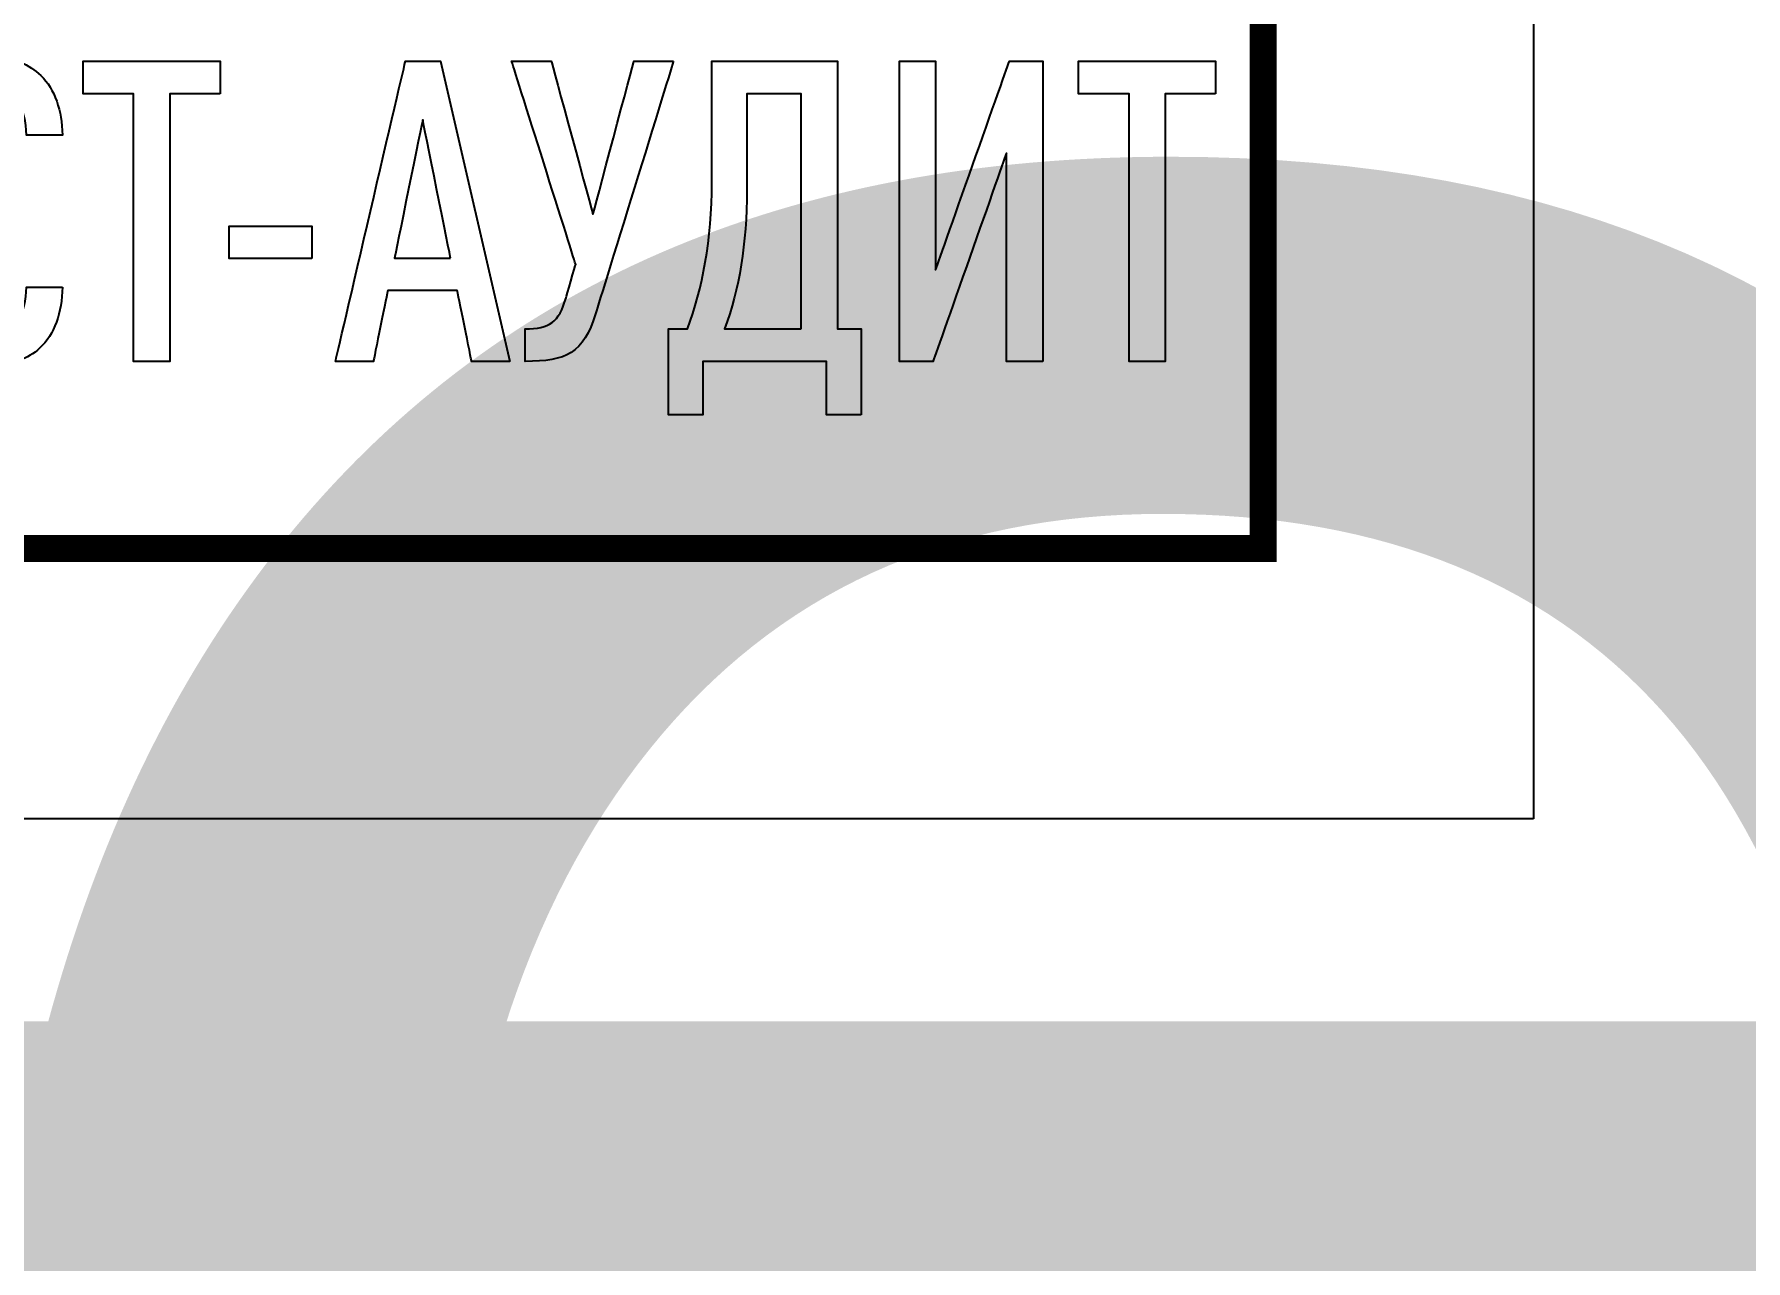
# Model space of a CAD drawing. Header units: metres. Extents: x 1981 to 7362, y 1229 to 3678.
# Drawn here: x 2702.46 to 2734.13, y 2606.24 to 2628.93 of the extents above; entities that cross this region are included whole.
import ezdxf
from ezdxf.enums import TextEntityAlignment as Align

# ---------------------------------------------------------------- set-up
doc = ezdxf.new("R2018")
doc.units = ezdxf.units.M
doc.layers.add('layer 1', color=7, linetype='Continuous')
doc.layers.add('Форматы', color=7, linetype='Continuous')
doc.styles.add('GOST-2.304_Type-B', font='GOST Common.ttf')
doc.styles.get("Standard").update_dxf_attribs({"font": 'GOST Common.ttf'})

# ---------------------------------------------------------------- blocks, each defined once
blk = doc.blocks.new('Лого')
at = {"layer": 'layer 1', "color": 159}
for points, knots in [([(5.420368304623249, 0.7968987502749325), (5.420368304623249, 0.7968987502749325), (5.272838304623249, 0.7968987502749325), (5.272838304623249, 0.7968987502749325), (5.272838304623249, 0.7968987502749325), (5.271098304623248, 0.744828750274932), (5.260688304623248, 0.6910187502749316), (5.232918304623247, 0.654578750274931), (5.232918304623247, 0.654578750274931), (5.213828304623249, 0.6302787502749325), (5.182588304623248, 0.6111887502749322), (5.13572830462325, 0.6111887502749322), (5.13572830462325, 0.6111887502749322), (5.087128304623249, 0.6111887502749322), (5.054148304623247, 0.6302787502749325), (5.033328304623247, 0.658048750274931), (5.033328304623247, 0.658048750274931), (4.989938304623248, 0.7170587502749317), (4.982988304623248, 0.815988750274931), (4.982988304623248, 1.109298750274931), (4.982988304623248, 1.109298750274931), (4.982988304623248, 1.402618750274932), (4.989938304623248, 1.501548750274932), (5.033328304623247, 1.560558750274932), (5.033328304623247, 1.560558750274932), (5.054148304623247, 1.588328750274933), (5.087128304623249, 1.607418750274931), (5.13572830462325, 1.607418750274931), (5.13572830462325, 1.607418750274931), (5.182588304623248, 1.607418750274931), (5.213828304623249, 1.588328750274933), (5.232918304623247, 1.564028750274932), (5.232918304623247, 1.564028750274932), (5.262428304623249, 1.527578750274932), (5.271098304623248, 1.475518750274931), (5.272838304623249, 1.423448750274932), (5.272838304623249, 1.423448750274932), (5.272838304623249, 1.423448750274932), (5.420368304623249, 1.423448750274932), (5.420368304623249, 1.423448750274932), (5.420368304623249, 1.423448750274932), (5.418628304623248, 1.524108750274932), (5.389128304623249, 1.612628750274931), (5.331848304623247, 1.668168750274932), (5.331848304623247, 1.668168750274932), (5.28324830462325, 1.715028750274932), (5.222508304623247, 1.741058750274931), (5.13572830462325, 1.741058750274931), (5.13572830462325, 1.741058750274931), (5.038528304623249, 1.741058750274931), (4.970848304623249, 1.704608750274932), (4.923978304623247, 1.650808750274932), (4.923978304623247, 1.650808750274932), (4.842408304623248, 1.557088750274932), (4.833728304623246, 1.451218750274931), (4.833728304623246, 1.109298750274931), (4.833728304623246, 1.109298750274931), (4.833728304623246, 0.7673887502749324), (4.842408304623248, 0.6615187502749311), (4.923978304623247, 0.5677987502749318), (4.923978304623247, 0.5677987502749318), (4.970848304623249, 0.5139887502749314), (5.038528304623249, 0.4775487502749325), (5.13572830462325, 0.4775487502749325), (5.13572830462325, 0.4775487502749325), (5.217298304623249, 0.4775487502749325), (5.278048304623248, 0.5018387502749313), (5.326638304623248, 0.5452287502749318), (5.326638304623248, 0.5452287502749318), (5.387388304623247, 0.6007687502749324), (5.418628304623248, 0.6927587502749315), (5.420368304623249, 0.7968987502749325)], [0, 0, 0, 0, 0.0526315789473684, 0.0526315789473684, 0.0526315789473684, 0.0526315889473684, 0.1052631578947368, 0.1052631578947368, 0.1052631578947368, 0.1052631678947368, 0.1578947368421053, 0.1578947368421053, 0.1578947368421053, 0.1578947468421053, 0.2105263157894737, 0.2105263157894737, 0.2105263157894737, 0.2105263257894737, 0.2631578947368421, 0.2631578947368421, 0.2631578947368421, 0.2631579047368421, 0.3157894736842105, 0.3157894736842105, 0.3157894736842105, 0.3157894836842105, 0.3684210526315789, 0.3684210526315789, 0.3684210526315789, 0.3684210626315789, 0.4210526315789473, 0.4210526315789473, 0.4210526315789473, 0.4210526415789473, 0.4736842105263158, 0.4736842105263158, 0.4736842105263158, 0.4736842205263158, 0.5263157894736842, 0.5263157894736842, 0.5263157894736842, 0.5263157994736842, 0.5789473684210527, 0.5789473684210527, 0.5789473684210527, 0.5789473784210527, 0.631578947368421, 0.631578947368421, 0.631578947368421, 0.6315789573684211, 0.6842105263157895, 0.6842105263157895, 0.6842105263157895, 0.6842105363157895, 0.7368421052631579, 0.7368421052631579, 0.7368421052631579, 0.7368421152631579, 0.7894736842105263, 0.7894736842105263, 0.7894736842105263, 0.7894736942105264, 0.8421052631578947, 0.8421052631578947, 0.8421052631578947, 0.8421052731578947, 0.8947368421052632, 0.8947368421052632, 0.8947368421052632, 0.8947368521052632, 1, 1, 1, 1]), ([(6.069478304623249, 1.593538750274933), (6.069478304623249, 1.593538750274933), (6.069478304623249, 1.727178750274932), (6.069478304623249, 1.727178750274932), (6.069478304623249, 1.727178750274932), (6.069478304623249, 1.727178750274932), (5.505408304623248, 1.727178750274932), (5.505408304623248, 1.727178750274932), (5.505408304623248, 1.727178750274932), (5.505408304623248, 1.727178750274932), (5.505408304623248, 1.593538750274933), (5.505408304623248, 1.593538750274933), (5.505408304623248, 1.593538750274933), (5.505408304623248, 1.593538750274933), (5.713678304623247, 1.593538750274933), (5.713678304623247, 1.593538750274933), (5.713678304623247, 1.593538750274933), (5.713678304623247, 1.593538750274933), (5.713678304623247, 0.491428750274931), (5.713678304623247, 0.491428750274931), (5.713678304623247, 0.491428750274931), (5.713678304623247, 0.491428750274931), (5.862938304623249, 0.491428750274931), (5.862938304623249, 0.491428750274931), (5.862938304623249, 0.491428750274931), (5.862938304623249, 0.491428750274931), (5.862938304623249, 1.593538750274933), (5.862938304623249, 1.593538750274933), (5.862938304623249, 1.593538750274933), (5.862938304623249, 1.593538750274933), (6.069478304623249, 1.593538750274933), (6.069478304623249, 1.593538750274933)], [0, 0, 0, 0, 0.1111111111111111, 0.1111111111111111, 0.1111111111111111, 0.1111111211111111, 0.2222222222222222, 0.2222222222222222, 0.2222222222222222, 0.2222222322222222, 0.3333333333333333, 0.3333333333333333, 0.3333333333333333, 0.3333333433333333, 0.4444444444444444, 0.4444444444444444, 0.4444444444444444, 0.4444444544444444, 0.5555555555555556, 0.5555555555555556, 0.5555555555555556, 0.5555555655555556, 0.6666666666666666, 0.6666666666666666, 0.6666666666666666, 0.6666666766666667, 0.7777777777777778, 0.7777777777777778, 0.7777777777777778, 0.7777777877777778, 1, 1, 1, 1]), ([(7.263568304623249, 0.491428750274931), (7.263568304623249, 0.491428750274931), (6.977188304623247, 1.727178750274932), (6.977188304623247, 1.727178750274932), (6.977188304623247, 1.727178750274932), (6.977188304623247, 1.727178750274932), (6.833138304623247, 1.727178750274932), (6.833138304623247, 1.727178750274932), (6.833138304623247, 1.727178750274932), (6.833138304623247, 1.727178750274932), (6.545028304623248, 0.491428750274931), (6.545028304623248, 0.491428750274931), (6.545028304623248, 0.491428750274931), (6.545028304623248, 0.491428750274931), (6.70122830462325, 0.491428750274931), (6.70122830462325, 0.491428750274931), (6.70122830462325, 0.491428750274931), (6.70122830462325, 0.491428750274931), (6.760238304623247, 0.7830087502749326), (6.760238304623247, 0.7830087502749326), (6.760238304623247, 0.7830087502749326), (6.760238304623247, 0.7830087502749326), (7.046618304623248, 0.7830087502749326), (7.046618304623248, 0.7830087502749326), (7.046618304623248, 0.7830087502749326), (7.046618304623248, 0.7830087502749326), (7.105628304623249, 0.491428750274931), (7.105628304623249, 0.491428750274931), (7.105628304623249, 0.491428750274931), (7.105628304623249, 0.491428750274931), (7.263568304623249, 0.491428750274931), (7.263568304623249, 0.491428750274931)], [0, 0, 0, 0, 0.1111111111111111, 0.1111111111111111, 0.1111111111111111, 0.1111111211111111, 0.2222222222222222, 0.2222222222222222, 0.2222222222222222, 0.2222222322222222, 0.3333333333333333, 0.3333333333333333, 0.3333333333333333, 0.3333333433333333, 0.4444444444444444, 0.4444444444444444, 0.4444444444444444, 0.4444444544444444, 0.5555555555555556, 0.5555555555555556, 0.5555555555555556, 0.5555555655555556, 0.6666666666666666, 0.6666666666666666, 0.6666666666666666, 0.6666666766666667, 0.7777777777777778, 0.7777777777777778, 0.7777777777777778, 0.7777777877777778, 1, 1, 1, 1]), ([(7.936978304623249, 1.727178750274932), (7.936978304623249, 1.727178750274932), (7.773838304623247, 1.727178750274932), (7.773838304623247, 1.727178750274932), (7.773838304623247, 1.727178750274932), (7.773838304623247, 1.727178750274932), (7.605478304623247, 1.097148750274933), (7.605478304623247, 1.097148750274933), (7.605478304623247, 1.097148750274933), (7.605478304623247, 1.097148750274933), (7.433658304623247, 1.727178750274932), (7.433658304623247, 1.727178750274932), (7.433658304623247, 1.727178750274932), (7.433658304623247, 1.727178750274932), (7.270508304623249, 1.727178750274932), (7.270508304623249, 1.727178750274932), (7.270508304623249, 1.727178750274932), (7.270508304623249, 1.727178750274932), (7.534318304623248, 0.8906187502749319), (7.534318304623248, 0.8906187502749319), (7.534318304623248, 0.8906187502749319), (7.534318304623248, 0.8906187502749319), (7.49439830462325, 0.753508750274932), (7.49439830462325, 0.753508750274932), (7.49439830462325, 0.753508750274932), (7.464898304623247, 0.6511087502749326), (7.426718304623247, 0.6250687502749326), (7.326048304623249, 0.6250687502749326), (7.326048304623249, 0.6250687502749326), (7.326048304623249, 0.6250687502749326), (7.326048304623249, 0.491428750274931), (7.326048304623249, 0.491428750274931), (7.326048304623249, 0.491428750274931), (7.496138304623248, 0.491428750274931), (7.565558304623249, 0.5244087502749313), (7.615898304623247, 0.6875487502749316), (7.615898304623247, 0.6875487502749316), (7.615898304623247, 0.6875487502749316), (7.936978304623249, 1.727178750274932), (7.936978304623249, 1.727178750274932)], [0, 0, 0, 0, 0.0909090909090909, 0.0909090909090909, 0.0909090909090909, 0.09090910090909089, 0.1818181818181818, 0.1818181818181818, 0.1818181818181818, 0.1818181918181818, 0.2727272727272727, 0.2727272727272727, 0.2727272727272727, 0.2727272827272727, 0.3636363636363636, 0.3636363636363636, 0.3636363636363636, 0.3636363736363636, 0.4545454545454545, 0.4545454545454545, 0.4545454545454545, 0.4545454645454545, 0.5454545454545454, 0.5454545454545454, 0.5454545454545454, 0.5454545554545455, 0.6363636363636364, 0.6363636363636364, 0.6363636363636364, 0.6363636463636364, 0.7272727272727273, 0.7272727272727273, 0.7272727272727273, 0.7272727372727273, 0.8181818181818182, 0.8181818181818182, 0.8181818181818182, 0.8181818281818183, 1, 1, 1, 1]), ([(8.709318304623249, 0.2710087502749321), (8.709318304623249, 0.2710087502749321), (8.709318304623249, 0.6250687502749326), (8.709318304623249, 0.6250687502749326), (8.709318304623249, 0.6250687502749326), (8.709318304623249, 0.6250687502749326), (8.612118304623248, 0.6250687502749326), (8.612118304623248, 0.6250687502749326), (8.612118304623248, 0.6250687502749326), (8.612118304623248, 0.6250687502749326), (8.612118304623248, 1.727178750274932), (8.612118304623248, 1.727178750274932), (8.612118304623248, 1.727178750274932), (8.612118304623248, 1.727178750274932), (8.094928304623249, 1.727178750274932), (8.094928304623249, 1.727178750274932), (8.094928304623249, 1.727178750274932), (8.094928304623249, 1.727178750274932), (8.094928304623249, 1.230798750274932), (8.094928304623249, 1.230798750274932), (8.094928304623249, 1.230798750274932), (8.094928304623249, 0.9878087502749313), (8.056738304623249, 0.7916887502749326), (7.994258304623248, 0.6250687502749326), (7.994258304623248, 0.6250687502749326), (7.994258304623248, 0.6250687502749326), (7.916158304623249, 0.6250687502749326), (7.916158304623249, 0.6250687502749326), (7.916158304623249, 0.6250687502749326), (7.916158304623249, 0.6250687502749326), (7.916158304623249, 0.2710087502749321), (7.916158304623249, 0.2710087502749321), (7.916158304623249, 0.2710087502749321), (7.916158304623249, 0.2710087502749321), (8.058478304623247, 0.2710087502749321), (8.058478304623247, 0.2710087502749321), (8.058478304623247, 0.2710087502749321), (8.058478304623247, 0.2710087502749321), (8.058478304623247, 0.491428750274931), (8.058478304623247, 0.491428750274931), (8.058478304623247, 0.491428750274931), (8.058478304623247, 0.491428750274931), (8.566998304623247, 0.491428750274931), (8.566998304623247, 0.491428750274931), (8.566998304623247, 0.491428750274931), (8.566998304623247, 0.491428750274931), (8.566998304623247, 0.2710087502749321), (8.566998304623247, 0.2710087502749321), (8.566998304623247, 0.2710087502749321), (8.566998304623247, 0.2710087502749321), (8.709318304623249, 0.2710087502749321), (8.709318304623249, 0.2710087502749321)], [0, 0, 0, 0, 0.0714285714285714, 0.0714285714285714, 0.0714285714285714, 0.07142858142857139, 0.1428571428571428, 0.1428571428571428, 0.1428571428571428, 0.1428571528571428, 0.2142857142857143, 0.2142857142857143, 0.2142857142857143, 0.2142857242857143, 0.2857142857142857, 0.2857142857142857, 0.2857142857142857, 0.2857142957142857, 0.3571428571428572, 0.3571428571428572, 0.3571428571428572, 0.3571428671428572, 0.4285714285714285, 0.4285714285714285, 0.4285714285714285, 0.4285714385714285, 0.5, 0.5, 0.5, 0.50000001, 0.5714285714285714, 0.5714285714285714, 0.5714285714285714, 0.5714285814285714, 0.6428571428571429, 0.6428571428571429, 0.6428571428571429, 0.642857152857143, 0.7142857142857143, 0.7142857142857143, 0.7142857142857143, 0.7142857242857144, 0.7857142857142857, 0.7857142857142857, 0.7857142857142857, 0.7857142957142857, 0.8571428571428571, 0.8571428571428571, 0.8571428571428571, 0.8571428671428571, 1, 1, 1, 1]), ([(9.457358304623249, 0.491428750274931), (9.457358304623249, 0.491428750274931), (9.457358304623249, 1.727178750274932), (9.457358304623249, 1.727178750274932), (9.457358304623249, 1.727178750274932), (9.457358304623249, 1.727178750274932), (9.320248304623249, 1.727178750274932), (9.320248304623249, 1.727178750274932), (9.320248304623249, 1.727178750274932), (9.320248304623249, 1.727178750274932), (9.016518304623247, 0.8680587502749315), (9.016518304623247, 0.8680587502749315), (9.016518304623247, 0.8680587502749315), (9.016518304623247, 0.8680587502749315), (9.016518304623247, 1.727178750274932), (9.016518304623247, 1.727178750274932), (9.016518304623247, 1.727178750274932), (9.016518304623247, 1.727178750274932), (8.867258304623249, 1.727178750274932), (8.867258304623249, 1.727178750274932), (8.867258304623249, 1.727178750274932), (8.867258304623249, 1.727178750274932), (8.867258304623249, 0.491428750274931), (8.867258304623249, 0.491428750274931), (8.867258304623249, 0.491428750274931), (8.867258304623249, 0.491428750274931), (9.006108304623247, 0.491428750274931), (9.006108304623247, 0.491428750274931), (9.006108304623247, 0.491428750274931), (9.006108304623247, 0.491428750274931), (9.308098304623247, 1.348818750274932), (9.308098304623247, 1.348818750274932), (9.308098304623247, 1.348818750274932), (9.308098304623247, 1.348818750274932), (9.308098304623247, 0.491428750274931), (9.308098304623247, 0.491428750274931), (9.308098304623247, 0.491428750274931), (9.308098304623247, 0.491428750274931), (9.457358304623249, 0.491428750274931), (9.457358304623249, 0.491428750274931)], [0, 0, 0, 0, 0.0909090909090909, 0.0909090909090909, 0.0909090909090909, 0.09090910090909089, 0.1818181818181818, 0.1818181818181818, 0.1818181818181818, 0.1818181918181818, 0.2727272727272727, 0.2727272727272727, 0.2727272727272727, 0.2727272827272727, 0.3636363636363636, 0.3636363636363636, 0.3636363636363636, 0.3636363736363636, 0.4545454545454545, 0.4545454545454545, 0.4545454545454545, 0.4545454645454545, 0.5454545454545454, 0.5454545454545454, 0.5454545454545454, 0.5454545554545455, 0.6363636363636364, 0.6363636363636364, 0.6363636363636364, 0.6363636463636364, 0.7272727272727273, 0.7272727272727273, 0.7272727272727273, 0.7272727372727273, 0.8181818181818182, 0.8181818181818182, 0.8181818181818182, 0.8181818281818183, 1, 1, 1, 1]), ([(10.16895830462325, 1.593538750274933), (10.16895830462325, 1.593538750274933), (10.16895830462325, 1.727178750274932), (10.16895830462325, 1.727178750274932), (10.16895830462325, 1.727178750274932), (10.16895830462325, 1.727178750274932), (9.604888304623248, 1.727178750274932), (9.604888304623248, 1.727178750274932), (9.604888304623248, 1.727178750274932), (9.604888304623248, 1.727178750274932), (9.604888304623248, 1.593538750274933), (9.604888304623248, 1.593538750274933), (9.604888304623248, 1.593538750274933), (9.604888304623248, 1.593538750274933), (9.81315830462325, 1.593538750274933), (9.81315830462325, 1.593538750274933), (9.81315830462325, 1.593538750274933), (9.81315830462325, 1.593538750274933), (9.81315830462325, 0.491428750274931), (9.81315830462325, 0.491428750274931), (9.81315830462325, 0.491428750274931), (9.81315830462325, 0.491428750274931), (9.962418304623249, 0.491428750274931), (9.962418304623249, 0.491428750274931), (9.962418304623249, 0.491428750274931), (9.962418304623249, 0.491428750274931), (9.962418304623249, 1.593538750274933), (9.962418304623249, 1.593538750274933), (9.962418304623249, 1.593538750274933), (9.962418304623249, 1.593538750274933), (10.16895830462325, 1.593538750274933), (10.16895830462325, 1.593538750274933)], [0, 0, 0, 0, 0.1111111111111111, 0.1111111111111111, 0.1111111111111111, 0.1111111211111111, 0.2222222222222222, 0.2222222222222222, 0.2222222222222222, 0.2222222322222222, 0.3333333333333333, 0.3333333333333333, 0.3333333333333333, 0.3333333433333333, 0.4444444444444444, 0.4444444444444444, 0.4444444444444444, 0.4444444544444444, 0.5555555555555556, 0.5555555555555556, 0.5555555555555556, 0.5555555655555556, 0.6666666666666666, 0.6666666666666666, 0.6666666666666666, 0.6666666766666667, 0.7777777777777778, 0.7777777777777778, 0.7777777777777778, 0.7777777877777778, 1, 1, 1, 1]), ([(8.46285830462325, 0.6250687502749326), (8.46285830462325, 0.6250687502749326), (8.14698830462325, 0.6250687502749326), (8.14698830462325, 0.6250687502749326), (8.14698830462325, 0.6250687502749326), (8.207738304623248, 0.7882187502749325), (8.238978304623249, 0.973928750274931), (8.238978304623249, 1.197818750274932), (8.238978304623249, 1.197818750274932), (8.238978304623249, 1.197818750274932), (8.238978304623249, 1.593538750274933), (8.238978304623249, 1.593538750274933), (8.238978304623249, 1.593538750274933), (8.238978304623249, 1.593538750274933), (8.46285830462325, 1.593538750274933), (8.46285830462325, 1.593538750274933), (8.46285830462325, 1.593538750274933), (8.46285830462325, 1.593538750274933), (8.46285830462325, 0.6250687502749326), (8.46285830462325, 0.6250687502749326)], [0, 0, 0, 0, 0.1666666666666667, 0.1666666666666667, 0.1666666666666667, 0.1666666766666667, 0.3333333333333333, 0.3333333333333333, 0.3333333333333333, 0.3333333433333333, 0.5, 0.5, 0.5, 0.50000001, 0.6666666666666666, 0.6666666666666666, 0.6666666666666666, 0.6666666766666667, 1, 1, 1, 1]), ([(7.018848304623248, 0.9166487502749323), (7.018848304623248, 0.9166487502749323), (6.788008304623247, 0.9166487502749323), (6.788008304623247, 0.9166487502749323), (6.788008304623247, 0.9166487502749323), (6.788008304623247, 0.9166487502749323), (6.904298304623246, 1.485928750274931), (6.904298304623246, 1.485928750274931), (6.904298304623246, 1.485928750274931), (6.904298304623246, 1.485928750274931), (7.018848304623248, 0.9166487502749323), (7.018848304623248, 0.9166487502749323)], [0, 0, 0, 0, 0.25, 0.25, 0.25, 0.25000001, 0.5, 0.5, 0.5, 0.50000001, 1, 1, 1, 1]), ([(6.447828304623247, 0.9149187502749321), (6.447828304623247, 0.9149187502749321), (6.447828304623247, 1.048558750274932), (6.447828304623247, 1.048558750274932), (6.447828304623247, 1.048558750274932), (6.447828304623247, 1.048558750274932), (6.10766830462325, 1.048558750274932), (6.10766830462325, 1.048558750274932), (6.10766830462325, 1.048558750274932), (6.10766830462325, 1.048558750274932), (6.10766830462325, 0.9149187502749321), (6.10766830462325, 0.9149187502749321), (6.10766830462325, 0.9149187502749321), (6.10766830462325, 0.9149187502749321), (6.447828304623247, 0.9149187502749321), (6.447828304623247, 0.9149187502749321)], [0, 0, 0, 0, 0.2, 0.2, 0.2, 0.20000001, 0.4, 0.4, 0.4, 0.40000001, 0.6, 0.6, 0.6, 0.60000001, 1, 1, 1, 1])]:
    blk.add_open_spline(points, degree=3, knots=knots, dxfattribs=at)
blk = doc.blocks.new('*U142')
blk.add_lwpolyline([(0, 0), (210, 0), (210, -297), (0, -297)], close=True)
at = {"const_width": 0.5}
blk.add_lwpolyline([(20, -5), (205, -5), (205, -292), (20, -292)], close=True, dxfattribs=at)
at = {"xscale": 4.492609629394886, "yscale": 4.492609629394886, "zscale": 4.492609629394886}
blk.add_blockref('Лого', (158.4336363911862, -290.7448032821994), dxfattribs=at)
at = {"style": 'GOST-2.304_Type-B'}
blk.add_attdef('РАЗРАБОТАЛ', text='', height=2.5, dxfattribs=at).set_placement((40.50059768903884, -264.224221812266), align=Align.MIDDLE_LEFT)
at = {"style": 'GOST-2.304_Type-B', "flags": 8}
for tag, height, p in [('ДАТА', 2.5, (80.07448864908429, -264.401556538995)), ('ЛИСТ', 3, (176.3877593080069, -271.9153466302735)), ('ЛИСТОВ', 3, (193.8877593080069, -271.9153466302735)), ('ФОРМАТ', 3, (170.9722318023564, -294.7451189059736))]:
    blk.add_attdef(tag, text='', height=height, dxfattribs=at).set_placement(p, align=Align.MIDDLE_CENTER)
at = {"style": 'GOST-2.304_Type-B'}
blk.add_attdef('ПРОВЕРИЛ', (40.74901666481674, -270.7292529197243), '', height=2.5, dxfattribs=at)
at = {"lineweight": 30, "flags": 104}
for tag, p in [('ТЕПЛОВЫЕ_СЕТИ', (120, -269.5000000000002)), ('ИМЯ_ЧЕРТЕЖА', (120, -284.5000000000002))]:
    blk.add_attdef(tag, text='', height=3, dxfattribs=at).set_placement(p, align=Align.MIDDLE_CENTER)

msp = doc.modelspace()

# ---------------------------------------------------------------- block references
at = {"layer": 'Форматы'}
ref = msp.add_blockref('*U142', (2520.198463549252, 2911.418685932125), dxfattribs=at)
lines = msp.add_mtext('Уточнение данных', dxfattribs={"layer": '0', "insert": (2640.198463549252, 2626.918685932125), "char_height": 70, "attachment_point": 1})
ref.add_attrib('ИМЯ_ЧЕРТЕЖА', '', (2640.198463549252, 2626.918685932125), dxfattribs={"flags": 104}).embed_mtext(lines)
lines = msp.add_mtext('Тепломеханические решения тепловых сетей', dxfattribs={"layer": '0', "insert": (2640.198463549252, 2641.918685932125), "char_height": 70, "attachment_point": 1})
ref.add_attrib('ТЕПЛОВЫЕ_СЕТИ', '', (2640.198463549252, 2641.918685932125), dxfattribs={"flags": 104}).embed_mtext(lines)

doc.saveas('drawing.dxf')
